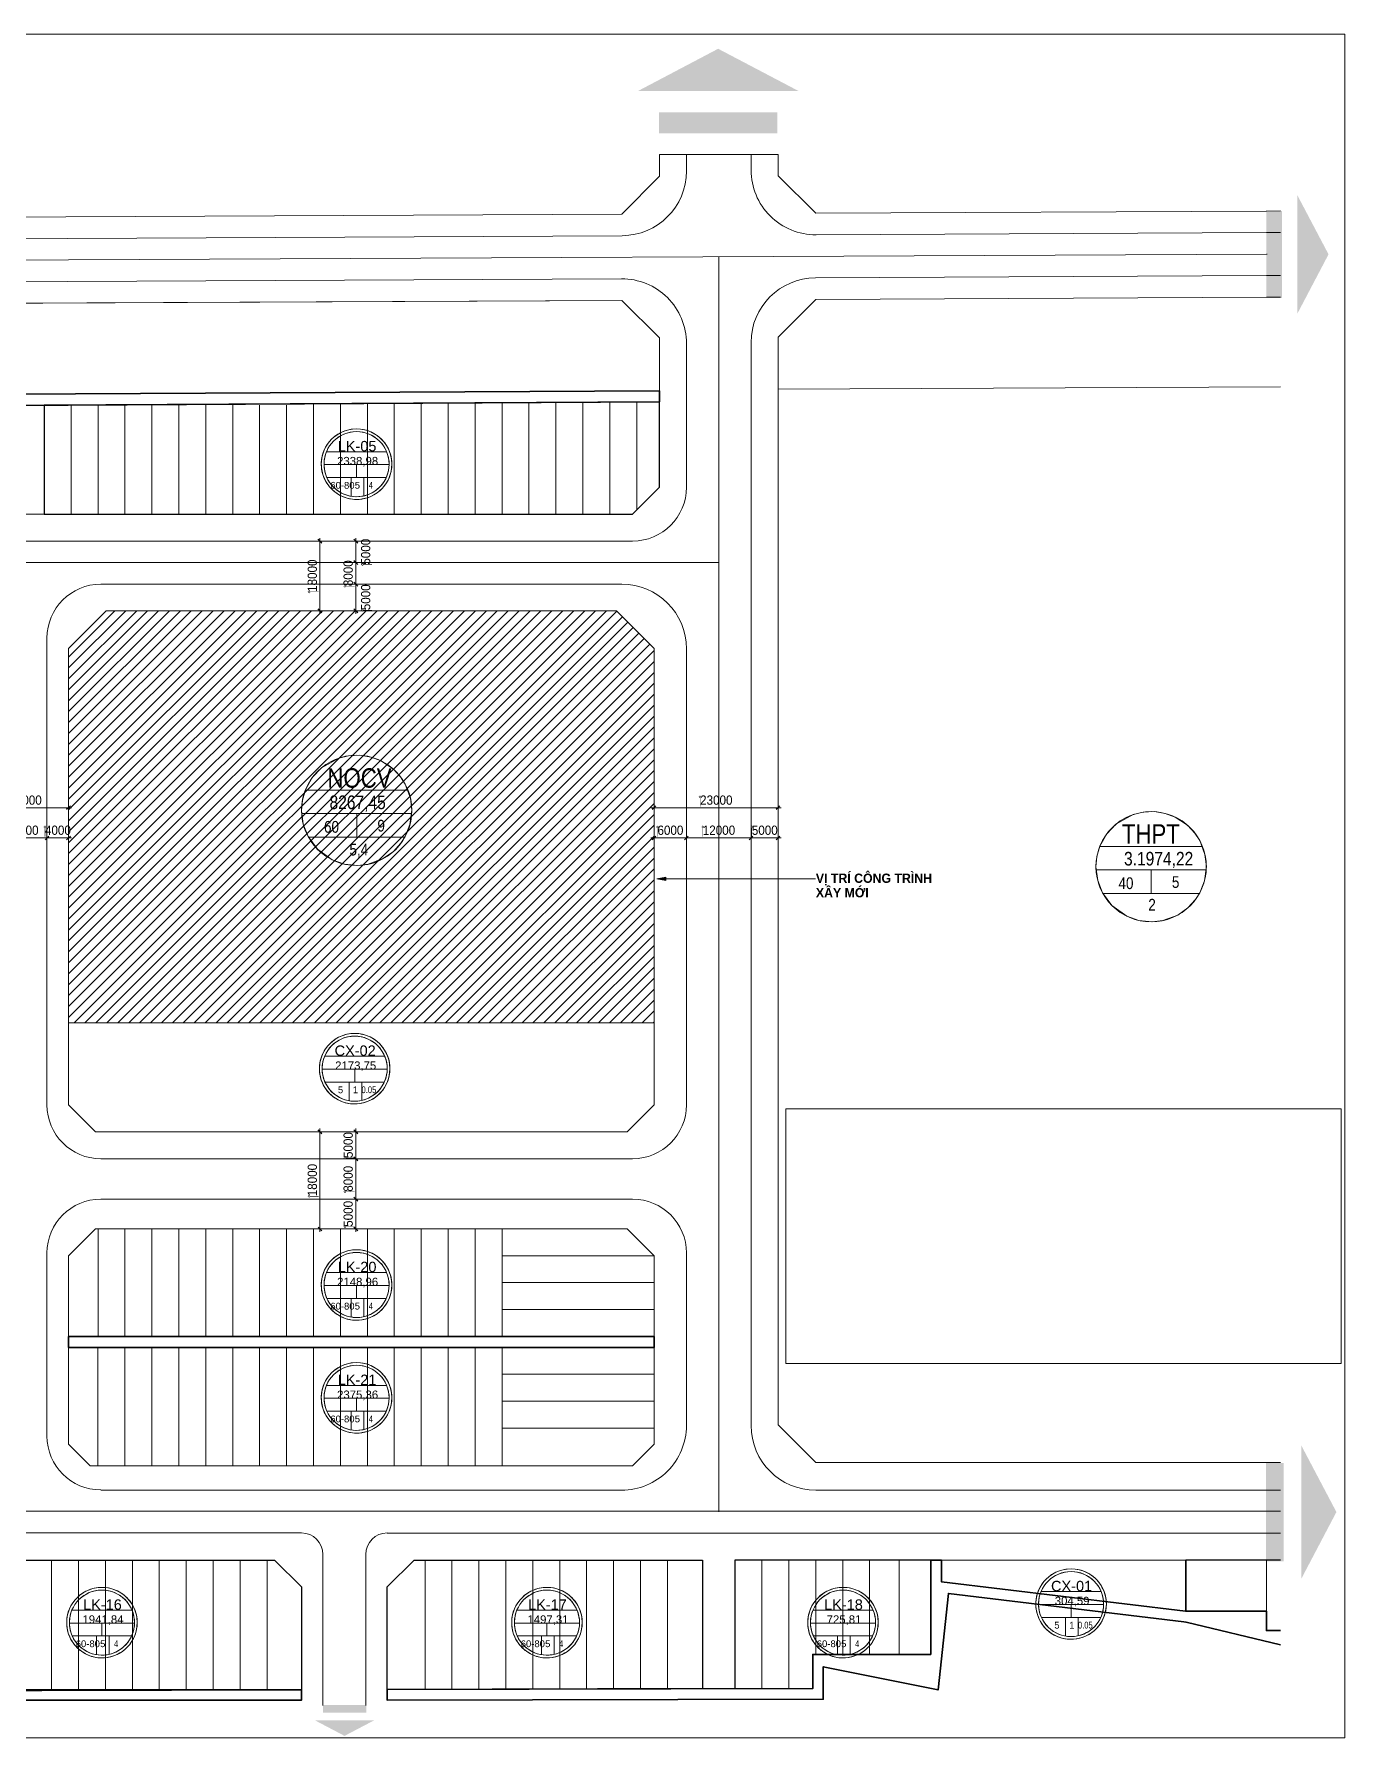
# Model space of a CAD drawing. Header units: millimetres. Extents: x 399718 to 787218, y 1067653 to 1371004.
# Drawn here: x 553932 to 787218, y 1067653 to 1371004 of the extents above; entities that cross this region are included whole.
import ezdxf

# ---------------------------------------------------------------- set-up
doc = ezdxf.new("R2010")
doc.units = ezdxf.units.MM
doc.linetypes.add('Dash', pattern=[6.35, 3.175, -3.175])
for name, color, linetype, lineweight in [('0-1', 7, 'Continuous', 9), ('1 qh hach', 7, 'Continuous', 9), ('1 qh Text', 7, 'Continuous', 9), ('1_vongtron', 7, 'Continuous', 9), ('A-ANNO-DIMS', 211, 'Continuous', 9), ('A-ANNO-DIMS-550', 211, 'Continuous', 9), ('A-DETL-GENF-1', 1, 'Continuous', 9), ('A-DETL-THIN', 151, 'Continuous', 9), ('G-ANNO-REFR', 1, 'Dash', 9), ('G-ANNO-TEXT-1', 7, 'Continuous', 9), ('Ha tang_A-1', 10, 'Continuous', 35), ('Hbaixe', 7, 'Continuous', 9), ('HcxanhDVO__', 7, 'Continuous', 9), ('Hdolienke__-1', 250, 'Continuous', 25), ('Htruongmamnon__', 7, 'Continuous', 9), ('NCV_TKCS_MB QUY HOACH_251209a_dwg-1', 7, 'Continuous', 9), ('p - net long duong', 7, 'Continuous', 9), ('P - VTCT', 7, 'Continuous', 9), ('p-net le duong', 7, 'Continuous', 9), ('TEXT', 7, 'Continuous', 9)]:
    doc.layers.add(name, color=color, linetype=linetype, lineweight=lineweight)
doc.styles.add('Arial_1', font='arial_0.ttf', dxfattribs={"height": 1847.956793})
doc.styles.add('Arial_2', font='arial_0.ttf', dxfattribs={"height": 1446.65112})
doc.styles.add('Arial_3', font='arial_0.ttf', dxfattribs={"height": 1205.5426})
doc.styles.add('Arial_4', font='arial_0.ttf', dxfattribs={"width": 0.8, "height": 1205.5426})
doc.styles.add('Arial_5', font='arial_0.ttf', dxfattribs={"width": 0.9, "height": 1650})
doc.styles.add('Arial_B', font='arialbd_0.ttf', dxfattribs={"width": 0.95, "height": 1650})
doc.styles.add('VNI-Helve-Condense', font='VHELVCN.TTF', dxfattribs={"height": 2417.826304})
doc.styles.add('VNI-Helve-Condense_1', font='VHELVCN.TTF', dxfattribs={"height": 2086.338044})
doc.styles.add('VNI-Helve-Condense_2', font='VHELVCN.TTF', dxfattribs={"height": 3454.037577})
doc.dimstyles.new('1_Dim_chi_tiet_khu_đất_2', dxfattribs={"dimscale": 304.8, "dimtxt": 1683.42801, "dimasz": 2.165354, "dimexe": 1.804462, "dimexo": 0.0625, "dimgap": 0.180446, "dimtad": 1, "dimdec": 0, "dimrnd": 5, "dimzin": 0, "dimdsep": 46, "dimtxsty": 'Arial_5', "dimblk1": 'OBLIQUE', "dimblk2": 'OBLIQUE', "dimsah": 1, "dimcen": 0.09, "dimdle": 1.804462, "dimazin": 0, "dimtfac": 1, "dimtdec": 4, "dimtix": 1, "dimtmove": 0, "dimatfit": 3, "dimfxl": 5.413386, "dimfxlon": 1, "dimtvp": 1, "dimtolj": 1, "dimtzin": 0, "dimarcsym": 2})
doc.dimstyles.new('1_Dim_chi_tiet_khu_đất_2_1', dxfattribs={"dimscale": 304.8, "dimtxt": 1683.42801, "dimasz": 2.165354, "dimexe": 1.804462, "dimexo": 0.0625, "dimgap": 0.180446, "dimtad": 1, "dimdec": 0, "dimrnd": 5, "dimzin": 0, "dimdsep": 46, "dimtxsty": 'Arial_5', "dimblk1": 'OBLIQUE', "dimblk2": 'OBLIQUE', "dimsah": 1, "dimcen": 0.09, "dimdle": 1.804462, "dimazin": 0, "dimtfac": 1, "dimtdec": 4, "dimtix": 1, "dimtmove": 2, "dimatfit": 3, "dimfxl": 5.413386, "dimfxlon": 1, "dimtvp": 1, "dimtolj": 1, "dimtzin": 0, "dimarcsym": 2})
picture_1 = doc.add_image_def('image1.pdf', size_in_pixel=(2095, 962))

# ---------------------------------------------------------------- blocks, each defined once
blk = doc.blocks.new('NCV_TKCS_MB QUY HOACH_251209a_dwg_mui ten-2645527-TỔNG THỂ_TOÀN DỰ ÁN')
at = {"layer": '1 qh Text'}
h = blk.add_hatch(color=256, dxfattribs=at)
h.paths.add_polyline_path([(665140, 1353320), (686228, 1353333), (686226, 1357099), (665138, 1357086)])
h.paths.add_polyline_path([(661370, 1360850), (689989, 1360867), (675675, 1368390)])
blk = doc.blocks.new('NCV_TKCS_MB QUY HOACH_251209a_dwg_VONG MG-2645528-TỔNG THỂ_TOÀN DỰ ÁN')
at = {"layer": '1_vongtron'}
for p, q in [((498621, 1296649), (509321, 1296649)), ((498182, 1294352), (509759, 1294352)), ((503971, 1292056), (503971, 1294352)), ((498688, 1292056), (509253, 1292056)), ((502985, 1292056), (502985, 1288723)), ((505254, 1292056), (505254, 1288782))]:
    blk.add_line(p, q, dxfattribs=at)
at = {"layer": '1_vongtron', "flags": 128}
blk.add_lwpolyline([(497969, 1292582), (498225, 1291895), (498389, 1291551), (498644, 1291104), (498889, 1290740), (499156, 1290398), (499481, 1290039), (499835, 1289704), (500110, 1289477), (500486, 1289206), (500960, 1288919), (501371, 1288714), (501828, 1288527), (502300, 1288376), (502859, 1288249), (503575, 1288163), (504289, 1288158), (504883, 1288217), (505687, 1288389), (506399, 1288639), (507039, 1288951), (507618, 1289318), (508058, 1289662), (508517, 1290098), (508846, 1290472), (509193, 1290942), (509486, 1291426), (509701, 1291860), (509915, 1292405), (510118, 1293146), (510251, 1294430), (510196, 1295256), (510100, 1295798), (509998, 1296194), (509855, 1296625), (509630, 1297152), (509473, 1297457), (509301, 1297750), (508974, 1298225), (508657, 1298610), (508370, 1298912), (508114, 1299149), (507619, 1299542), (507237, 1299794), (506525, 1300167), (505739, 1300456), (505145, 1300599), (504686, 1300669), (503971, 1300710), (503016, 1300637), (502327, 1300491), (501576, 1300235), (501116, 1300024), (500502, 1299666), (499933, 1299240), (499530, 1298871), (499177, 1298488), (498787, 1297975), (498562, 1297621), (498289, 1297105), (498042, 1296501), (497863, 1295892), (497788, 1295533), (497709, 1294913), (497691, 1294430), (497727, 1293754)], close=True, dxfattribs=at)
at = {"layer": '1_vongtron'}
blk.add_circle((503971, 1294430), 5792, dxfattribs=at)
for radius, start, end in [(6280, 135, 31.91739), (5792, 135, 31.91739), (6280, 31.91739, 135), (5792, 31.91739, 135)]:
    blk.add_arc((503971, 1294430), radius, start, end, dxfattribs=at)
blk = doc.blocks.new('NCV_TKCS_MB QUY HOACH_251209a_dwg_mui ten-2645530-TỔNG THỂ_TOÀN DỰ ÁN')
at = {"layer": '1 qh Text'}
h = blk.add_hatch(color=256, dxfattribs=at)
h.paths.add_polyline_path([(609181, 1068013), (614421, 1070767), (603944, 1070773)])
h.paths.add_polyline_path([(613044, 1072146), (613044, 1073525), (605324, 1073529), (605324, 1072151)])
blk = doc.blocks.new('NCV_TKCS_MB QUY HOACH_251209a_dwg-1594891-TỔNG THỂ_TOÀN DỰ ÁN')
at = {"layer": '0-1'}
for p, q in [((413708, 1330093), (773237, 1331827)), ((773237, 1331827), (773382, 1331828)), ((675785, 1331357), (675785, 1107921)), ((773242, 1324157), (775779, 1324169)), ((411158, 1276901), (675785, 1276901)), ((413745, 1108001), (773191, 1108001)), ((773191, 1108001), (775779, 1108001))]:
    blk.add_line(p, q, dxfattribs=at)
at = {"layer": '0-1', "flags": 128}
for points in [[(411158, 1306048), (665238, 1307466), (665238, 1316920), (658527, 1323599), (413703, 1322421)], [(775779, 1308200), (686332, 1307764), (686332, 1317026), (693043, 1323770), (773242, 1324157)]]:
    blk.add_lwpolyline(points, dxfattribs=at)
for points in [[(611882, 1242603), (609909, 1242513), (608159, 1242089), (605060, 1240347), (603448, 1238642), (602218, 1236435), (601685, 1234590), (601520, 1232785), (601835, 1230328), (602702, 1228126), (604361, 1225889), (606994, 1223991), (609175, 1223219), (611525, 1222979), (613393, 1223194), (616083, 1224198), (617881, 1225472), (619215, 1226930), (619991, 1228149), (620827, 1230258), (621161, 1232811), (620912, 1234995), (619978, 1237469), (619134, 1238773), (617828, 1240170), (615606, 1241643), (613857, 1242290)], [(753277, 1232569), (751304, 1232479), (749554, 1232055), (746455, 1230314), (744843, 1228608), (743613, 1226401), (743080, 1224557), (742915, 1222751), (743230, 1220295), (744097, 1218093), (745756, 1215855), (748389, 1213958), (750570, 1213185), (752920, 1212945), (754788, 1213161), (757478, 1214165), (759276, 1215439), (760610, 1216897), (761386, 1218116), (762221, 1220224), (762556, 1222777), (762307, 1224961), (761373, 1227435), (760528, 1228739), (759223, 1230136), (757001, 1231610), (755252, 1232256)]]:
    blk.add_lwpolyline(points, close=True, dxfattribs=at)
at = {"layer": '1 qh hach'}
blk.add_line((686333, 1307759), (775779, 1308197), dxfattribs=at)
at = {"layer": '1 qh hach', "flags": 128}
blk.add_lwpolyline([(775779, 1116676), (693058, 1116676), (686346, 1123387)], dxfattribs=at)
at = {"layer": 'Ha tang_A-1', "flags": 128}
for points in [[(411158, 1306169), (665238, 1307466), (665238, 1305548), (423058, 1304193)], [(775779, 1086775), (773258, 1086775), (773258, 1090222), (758877, 1090222), (715415, 1095461), (715415, 1099288), (713497, 1099288), (713497, 1082533), (692519, 1082533), (692519, 1076428), (616791, 1076253), (616791, 1074363), (694386, 1074528), (694386, 1080330), (714815, 1076194), (716654, 1093380), (758537, 1088334), (758957, 1088233), (775779, 1084200)]]:
    blk.add_lwpolyline(points, dxfattribs=at)
for points in [[(560060, 1139110), (664279, 1139110), (664279, 1137192), (560060, 1137192)], [(532103, 1076053), (601497, 1076235), (601497, 1074347), (532103, 1074347)]]:
    blk.add_lwpolyline(points, close=True, dxfattribs=at)
at = {"layer": 'Hbaixe'}
blk.add_line((773242, 1324157), (775779, 1324169), dxfattribs=at)
at = {"layer": 'Hbaixe', "flags": 128}
blk.add_lwpolyline([(787218, 1067653), (399718, 1067653), (399718, 1371004), (787218, 1371004)], close=True, dxfattribs=at)
blk.add_lwpolyline([(775779, 1308199), (686332, 1307759), (686332, 1317026), (693043, 1323770), (773242, 1324157)], dxfattribs=at)
at = {"layer": 'HcxanhDVO__', "flags": 128}
blk.add_lwpolyline([(758878, 1099282), (715415, 1099282), (715415, 1095461), (758877, 1090224), (758877, 1099282)], dxfattribs=at)
at = {"layer": 'Hdolienke__-1'}
blk.add_line((775779, 1099280), (773196, 1099280), dxfattribs=at)
at = {"layer": 'Hdolienke__-1', "flags": 128}
for points in [[(665238, 1305548), (555718, 1304909), (555718, 1285530), (660444, 1285530), (665238, 1290324)], [(596695, 1099328), (601497, 1094531), (601545, 1076235), (532103, 1076235), (532103, 1094537), (536905, 1099328)], [(621573, 1099301), (672910, 1099301), (672910, 1076439), (616791, 1076253), (616791, 1094527)], [(713497, 1099288), (678663, 1099288), (678663, 1076429), (692519, 1076429), (692519, 1082533), (713497, 1082533)]]:
    blk.add_lwpolyline(points, close=True, dxfattribs=at)
blk.add_lwpolyline([(773196, 1099280), (758878, 1099280), (758878, 1090224), (773259, 1090224), (773259, 1086775), (775779, 1086775)], dxfattribs=at)
at = {"layer": 'Htruongmamnon__', "flags": 128}
blk.add_lwpolyline([(775779, 1116676), (693058, 1116676), (686346, 1123387), (686346, 1307759), (775779, 1308197), (686333, 1307759), (686333, 1123387), (693058, 1116676)], close=True, dxfattribs=at)
at = {"layer": 'p - net long duong'}
for p, q in [((658582, 1335110), (413710, 1333928)), ((693099, 1335276), (773235, 1335663)), ((773235, 1335663), (775779, 1335675)), ((658471, 1327434), (413705, 1326257)), ((773240, 1327992), (692988, 1327605)), ((775779, 1328004), (773240, 1327992)), ((670032, 1290324), (670032, 1315929)), ((681538, 1316100), (681538, 1123259)), ((555718, 1304909), (555718, 1285530)), ((560512, 1304909), (560512, 1285530)), ((565306, 1304909), (565306, 1285530)), ((570100, 1304909), (570100, 1285530)), ((574894, 1304909), (574894, 1285530)), ((579688, 1304909), (579688, 1285530)), ((584482, 1304909), (584482, 1285530)), ((589276, 1304909), (589276, 1285530)), ((594070, 1304909), (594070, 1285530)), ((598864, 1304909), (598864, 1285530)), ((603658, 1305189), (603658, 1285530)), ((608452, 1305217), (608452, 1285530)), ((613246, 1305245), (613246, 1285530)), ((618040, 1305273), (618040, 1285530)), ((622834, 1305311), (622834, 1285530)), ((627628, 1305329), (627628, 1285530)), ((632422, 1305357), (632422, 1285530)), ((637216, 1305391), (637216, 1285530)), ((642010, 1305413), (642010, 1285530)), ((646804, 1305441), (646804, 1285530)), ((651598, 1305469), (651598, 1285530)), ((656392, 1305497), (656392, 1285530)), ((661186, 1305525), (661186, 1286272)), ((411158, 1280736), (660444, 1280736)), ((565813, 1273066), (658527, 1273066)), ((556225, 1180355), (556225, 1263478)), ((670032, 1261560), (670032, 1180355)), ((560059, 1197193), (560059, 1194962)), ((664271, 1194968), (664271, 1197193)), ((660444, 1170767), (565813, 1170767)), ((565813, 1163578), (660444, 1163578)), ((565306, 1158268), (565306, 1139092)), ((570100, 1158266), (570100, 1139090)), ((574894, 1158268), (574894, 1139092)), ((579688, 1158270), (579688, 1139094)), ((584482, 1158272), (584482, 1139096)), ((589276, 1158274), (589276, 1139098)), ((594070, 1158276), (594070, 1139100)), ((598864, 1158278), (598864, 1139102)), ((603658, 1158280), (603658, 1139104)), ((608452, 1158282), (608452, 1139106)), ((613246, 1158284), (613246, 1139108)), ((618040, 1158286), (618040, 1139110)), ((622834, 1158288), (622834, 1139112)), ((627628, 1158290), (627628, 1139114)), ((632422, 1158292), (632422, 1139116)), ((637216, 1158294), (637216, 1139118)), ((556225, 1121395), (556225, 1153990)), ((664275, 1153512), (637218, 1153512)), ((670032, 1153990), (670032, 1123273)), ((664277, 1148718), (637220, 1148718)), ((664279, 1143924), (637222, 1143924)), ((565305, 1116066), (565305, 1137254)), ((570099, 1116064), (570099, 1137252)), ((574893, 1116066), (574893, 1137250)), ((579687, 1116068), (579687, 1137248)), ((584481, 1116070), (584481, 1137246)), ((589275, 1116072), (589275, 1137244)), ((594069, 1116074), (594069, 1137242)), ((598863, 1116076), (598863, 1137240)), ((603657, 1116078), (603657, 1137238)), ((608451, 1116080), (608451, 1137236)), ((613245, 1116082), (613245, 1137234)), ((618039, 1116084), (618039, 1137232)), ((622833, 1116086), (622833, 1137230)), ((627627, 1116088), (627627, 1137228)), ((632421, 1116090), (632421, 1137226)), ((637215, 1116092), (637215, 1137224)), ((664279, 1132418), (637222, 1132418)), ((664277, 1127624), (637220, 1127624)), ((664275, 1122830), (637218, 1122830)), ((658522, 1111768), (565809, 1111768)), ((693043, 1111753), (773189, 1111753)), ((773189, 1111753), (775779, 1111753)), ((532103, 1104153), (601497, 1104153)), ((775779, 1104111), (773193, 1104111)), ((557037, 1099326), (557037, 1076235)), ((561831, 1099326), (561831, 1076235)), ((566625, 1099326), (566625, 1076235)), ((571419, 1099326), (571419, 1076235)), ((576213, 1099326), (576213, 1076235)), ((581007, 1099326), (581007, 1076235)), ((585801, 1099326), (585801, 1076235)), ((590595, 1099326), (590595, 1076235)), ((595389, 1099326), (595389, 1076235)), ((605332, 1100317), (605332, 1073529)), ((612956, 1100317), (612956, 1073525)), ((623503, 1099301), (623503, 1076253)), ((628297, 1099301), (628297, 1076253)), ((633091, 1099301), (633091, 1076253)), ((637885, 1099301), (637885, 1076253)), ((642679, 1099301), (642679, 1076253)), ((647473, 1099301), (647473, 1076253)), ((652267, 1099301), (652267, 1076253)), ((657061, 1099301), (657061, 1076253)), ((661855, 1099301), (661855, 1076253)), ((666649, 1099301), (666649, 1076253)), ((683457, 1099247), (683457, 1076428)), ((688251, 1099247), (688251, 1076428)), ((693045, 1099247), (693045, 1082533)), ((697838, 1099247), (697838, 1082533)), ((702632, 1099247), (702632, 1082533)), ((707906, 1099247), (707906, 1082533)), ((605332, 1073528), (605332, 1073455)), ((612956, 1073525), (612956, 1073455))]:
    blk.add_line(p, q, dxfattribs=at)
at = {"layer": 'p - net long duong', "flags": 128}
for points in [[(670032, 1346615), (670032, 1349569), (681538, 1349569), (681538, 1346781)], [(560059, 1194962), (560059, 1180384), (564844, 1175588), (659475, 1175588), (664271, 1180340), (664271, 1194962)], [(773193, 1104111), (675785, 1104111), (616791, 1104111)]]:
    blk.add_lwpolyline(points, dxfattribs=at)
blk.add_lwpolyline([(664278, 1194962), (664278, 1261627), (657567, 1268339), (566771, 1268339), (560059, 1261627), (560059, 1194962)], close=True, dxfattribs=at)
at = {"layer": 'p - net long duong'}
for centre, radius, start, end in [((658527, 1346615), 11506, 270.27635, 360), ((693043, 1346781), 11506, 180, 270.27635), ((658527, 1315929), 11506, 0, 90.27635), ((693043, 1316100), 11506, 90.27635, 180), ((660444, 1290324), 9588, 270, 0), ((565813, 1263478), 9588, 90, 180), ((658527, 1261560), 11506, 0, 90), ((565813, 1180355), 9588, 180, 270), ((660444, 1180355), 9588, 270, 0), ((565813, 1153990), 9588, 90, 180), ((660444, 1153990), 9588, 0, 90), ((658527, 1123273), 11506, 269.97589, 0), ((693043, 1123259), 11506, 180, 270), ((565813, 1121395), 9588, 180, 269.97589), ((601497, 1100317), 3835, 0, 90), ((616791, 1100317), 3835, 90, 180)]:
    blk.add_arc(centre, radius, start, end, dxfattribs=at)
at = {"layer": 'P - VTCT'}
for p, q in [((602204, 1236398), (620467, 1236398)), ((601521, 1232220), (621161, 1232220)), ((611347, 1228056), (611347, 1232233)), ((602747, 1228045), (619946, 1228045)), ((743599, 1226365), (761862, 1226365)), ((742916, 1222187), (762556, 1222187)), ((752741, 1218022), (752741, 1222200)), ((744142, 1218011), (761341, 1218011))]:
    blk.add_line(p, q, dxfattribs=at)
for centre in [(611340, 1232798), (752735, 1222764)]:
    blk.add_circle(centre, 9820, dxfattribs=at)
at = {"layer": 'p-net le duong'}
for p, q in [((773238, 1339498), (775779, 1339510)), ((773242, 1324157), (775779, 1324169)), ((411158, 1306169), (665238, 1307466)), ((506178, 1304658), (582882, 1305087)), ((587676, 1305114), (665249, 1305548)), ((560060, 1139110), (664279, 1139110)), ((560060, 1137192), (664279, 1137192)), ((758877, 1090224), (758877, 1099282)), ((773258, 1099102), (773258, 1099280)), ((773258, 1086775), (773258, 1099102)), ((532103, 1076053), (601497, 1076235)), ((616791, 1076253), (690147, 1076436))]:
    blk.add_line(p, q, dxfattribs=at)
at = {"layer": 'p-net le duong', "flags": 128}
for points in [[(411158, 1337751), (658527, 1338945), (665238, 1345688), (665238, 1349569), (686332, 1349569), (686332, 1345790), (693043, 1339111), (773233, 1339498)], [(423058, 1285530), (660444, 1285530), (665238, 1290324), (665238, 1316920), (658527, 1323599), (413703, 1322527)], [(775779, 1116677), (693057, 1116677), (686345, 1123389), (686345, 1307761), (686345, 1317026), (693043, 1323770), (773242, 1324157)], [(773242, 1324157), (693043, 1323770), (773242, 1324157)], [(773242, 1324157), (693043, 1323770), (773242, 1324157)], [(773242, 1324157), (775779, 1324169), (773242, 1324157)], [(773242, 1324157), (775779, 1324169), (773242, 1324157)], [(686332, 1307761), (775779, 1308198), (686332, 1307764)]]:
    blk.add_lwpolyline(points, dxfattribs=at)
blk.add_lwpolyline([(664279, 1119934), (664279, 1153492), (659485, 1158286), (564854, 1158286), (560060, 1153492), (560060, 1119934), (563896, 1116099), (660444, 1116099)], close=True, dxfattribs=at)
for name, p in [('NCV_TKCS_MB QUY HOACH_251209a_dwg_mui ten-2645527-TỔNG THỂ_TOÀN DỰ ÁN', (0, 0)), ('NCV_TKCS_MB QUY HOACH_251209a_dwg_VONG MG-2645528-TỔNG THỂ_TOÀN DỰ ÁN', (107355, 0)), ('NCV_TKCS_MB QUY HOACH_251209a_dwg_VONG MG-2645528-TỔNG THỂ_TOÀN DỰ ÁN', (107014, -107627)), ('NCV_TKCS_MB QUY HOACH_251209a_dwg_VONG MG-2645528-TỔNG THỂ_TOÀN DỰ ÁN', (107355, -146140)), ('NCV_TKCS_MB QUY HOACH_251209a_dwg_VONG MG-2645528-TỔNG THỂ_TOÀN DỰ ÁN', (107355, -166226)), ('NCV_TKCS_MB QUY HOACH_251209a_dwg_VONG MG-2645528-TỔNG THỂ_TOÀN DỰ ÁN', (234514, -202944)), ('NCV_TKCS_MB QUY HOACH_251209a_dwg_VONG MG-2645528-TỔNG THỂ_TOÀN DỰ ÁN', (62039, -206249)), ('NCV_TKCS_MB QUY HOACH_251209a_dwg_VONG MG-2645528-TỔNG THỂ_TOÀN DỰ ÁN', (141236, -206249)), ('NCV_TKCS_MB QUY HOACH_251209a_dwg_VONG MG-2645528-TỔNG THỂ_TOÀN DỰ ÁN', (193921, -206249)), ('NCV_TKCS_MB QUY HOACH_251209a_dwg_mui ten-2645530-TỔNG THỂ_TOÀN DỰ ÁN', (0, 0))]:
    blk.add_blockref(name, p)
at = {"rotation": 270}
for p, xscale, yscale, zscale in [((-221098, 1828229), 0.7347341992996161, 0.7347341992996161, 0.7347341992996161), ((-351234, 1669262), 0.8308598334559685, 0.8308598334559685, 0.8308598334559685)]:
    blk.add_blockref('NCV_TKCS_MB QUY HOACH_251209a_dwg_mui ten-2645527-TỔNG THỂ_TOÀN DỰ ÁN', p, dxfattribs=dict(at, xscale=xscale, yscale=yscale, zscale=zscale))
at = {"layer": '1_vongtron', "attachment_point": 2, "line_spacing_factor": 0.941778}
for s, insert, char_height, width, style in [('LK-05', (611416, 1298566), 1848, 6816.66, 'Arial_1'), ('2338,98', (611511, 1295723), 1446.7, 7077.52, 'Arial_2'), ('60-80', (608812, 1291269), 1205.5, 4169.02, 'Arial_3'), ('5', (611468, 1291271), 1206, 907.37, 'Arial_3'), ('4', (613862, 1291279), 1206, 723.45, 'Arial_4'), ('CX-02', (611075, 1190939), 1848, 7301.18, 'Arial_1'), ('2173,75', (611169, 1188096), 1446.7, 7077.52, 'Arial_2'), ('5', (608470, 1183642), 1206, 907.37, 'Arial_3'), ('1', (611127, 1183644), 1206, 907.37, 'Arial_3'), ('0.05', (613520, 1183652), 1205.5, 2525.93, 'Arial_4'), ('LK-20', (611416, 1152426), 1848, 6816.66, 'Arial_1'), ('2148,96', (611511, 1149583), 1446.7, 7077.52, 'Arial_2'), ('60-80', (608812, 1145129), 1205.5, 4169.02, 'Arial_3'), ('5', (611468, 1145131), 1206, 907.37, 'Arial_3'), ('4', (613862, 1145138), 1206, 723.45, 'Arial_4'), ('LK-21', (611416, 1132340), 1848, 6816.66, 'Arial_1'), ('2375,36', (611511, 1129497), 1446.7, 7077.52, 'Arial_2'), ('60-80', (608812, 1125043), 1205.5, 4169.02, 'Arial_3'), ('5', (611468, 1125045), 1206, 907.37, 'Arial_3'), ('4', (613862, 1125052), 1206, 723.45, 'Arial_4'), ('CX-01', (738575, 1095623), 1848, 7301.18, 'Arial_1'), ('LK-16', (566100, 1092317), 1848, 6816.66, 'Arial_1'), ('LK-17', (645296, 1092317), 1848, 6816.66, 'Arial_1'), ('LK-18', (697982, 1092317), 1848, 6816.66, 'Arial_1'), ('304,59', (738669, 1092780), 1446.7, 5988.67, 'Arial_2'), ('1941,84', (566195, 1089474), 1446.7, 7077.52, 'Arial_2'), ('1497,31', (645391, 1089474), 1446.7, 7077.52, 'Arial_2'), ('725,81', (698077, 1089474), 1446.7, 5988.67, 'Arial_2'), ('5', (735970, 1088325), 1206, 907.37, 'Arial_3'), ('1', (738627, 1088328), 1206, 907.37, 'Arial_3'), ('0.05', (741021, 1088335), 1205.5, 2525.93, 'Arial_4'), ('60-80', (563496, 1085020), 1205.5, 4169.02, 'Arial_3'), ('5', (566152, 1085022), 1206, 907.37, 'Arial_3'), ('4', (568546, 1085030), 1206, 723.45, 'Arial_4'), ('60-80', (642692, 1085020), 1205.5, 4169.02, 'Arial_3'), ('5', (645348, 1085022), 1206, 907.37, 'Arial_3'), ('4', (647742, 1085030), 1206, 723.45, 'Arial_4'), ('60-80', (695378, 1085020), 1205.5, 4169.02, 'Arial_3'), ('5', (698034, 1085022), 1206, 907.37, 'Arial_3'), ('4', (700428, 1085030), 1206, 723.45, 'Arial_4')]:
    blk.add_mtext(s, dxfattribs=dict(at, insert=insert, char_height=char_height, width=width, style=style))
at = {"layer": 'TEXT', "attachment_point": 1, "line_spacing_factor": 1.081022}
for s, insert, char_height, width, style in [('NOCV', (606128, 1240290), 3454, 12777.37, 'VNI-Helve-Condense_2'), ('8267,45', (606510, 1235436), 2417.8, 12825.02, 'VNI-Helve-Condense'), ('60', (605530, 1230904), 2086.3, 3401.11, 'VNI-Helve-Condense_1'), ('9', (615035, 1231110), 2086, 1700.55, 'VNI-Helve-Condense_1'), ('THPT', (747522, 1230330), 3454, 12214.3, 'VNI-Helve-Condense_2'), ('5,4', (610060, 1226853), 2086.3, 4264.47, 'VNI-Helve-Condense_1'), ('3.1974,22', (747905, 1225402), 2417.8, 15796.3, 'VNI-Helve-Condense'), ('40', (746925, 1220870), 2086.3, 3401.11, 'VNI-Helve-Condense_1'), ('5', (756430, 1221077), 2086, 1700.55, 'VNI-Helve-Condense_1'), ('2', (752231, 1217031), 2086, 1700.55, 'VNI-Helve-Condense_1')]:
    blk.add_mtext(s, dxfattribs=dict(at, insert=insert, char_height=char_height, width=width, style=style))
blk = doc.blocks.new('DIMBLOCK1-TỔNG THỂ_TOÀN DỰ ÁN')
at = {"layer": 'A-ANNO-DIMS-550'}
for p, q in [((612845, 1175588), (610645, 1175588)), ((611195, 1176138), (611195, 1170767)), ((611195, 1175588), (612845, 1175588)), ((612845, 1170767), (610645, 1170767)), ((611195, 1170767), (612845, 1170767))]:
    blk.add_line(p, q, dxfattribs=at)
at = {"layer": 'A-ANNO-DIMS-550', "lineweight": 25}
for p, q in [((611195, 1175588), (610865, 1175918)), ((611195, 1175588), (611525, 1175258)), ((611195, 1170767), (610865, 1171097)), ((611195, 1170767), (611525, 1170437))]:
    blk.add_line(p, q, dxfattribs=at)
at = {"layer": 'A-ANNO-DIMS-550', "color": 0, "insert": (608998, 1170898), "char_height": 1650, "width": 5469.85, "attachment_point": 1, "rotation": 90, "line_spacing_factor": 0.941778, "style": 'Arial_5'}
blk.add_mtext('\u206e5000', dxfattribs=at)
blk = doc.blocks.new('_Oblique')
at = {"color": 0, "linetype": 'ByBlock', "lineweight": -2}
blk.add_line((-0.5, -0.5), (0.5, 0.5), dxfattribs=at)
blk = doc.blocks.new('DIMBLOCK2-TỔNG THỂ_TOÀN DỰ ÁN')
at = {"layer": 'A-ANNO-DIMS-550', "lineweight": 25}
for p, q in [((611195, 1170767), (610865, 1171097)), ((611195, 1170767), (611525, 1170437)), ((611195, 1163578), (610865, 1163908)), ((611195, 1163578), (611525, 1163248))]:
    blk.add_line(p, q, dxfattribs=at)
at = {"layer": 'A-ANNO-DIMS-550'}
for p, q in [((612845, 1170767), (610645, 1170767)), ((611195, 1170767), (611195, 1163578)), ((611195, 1170767), (612845, 1170767)), ((612845, 1163578), (610645, 1163578)), ((611195, 1163578), (612845, 1163578))]:
    blk.add_line(p, q, dxfattribs=at)
at = {"layer": 'A-ANNO-DIMS-550', "color": 0, "insert": (608998, 1164894), "char_height": 1650, "width": 5469.85, "attachment_point": 1, "rotation": 90, "line_spacing_factor": 0.941778, "style": 'Arial_5'}
blk.add_mtext('\u206e8000', dxfattribs=at)
blk = doc.blocks.new('DIMBLOCK3-TỔNG THỂ_TOÀN DỰ ÁN')
at = {"layer": 'A-ANNO-DIMS-550'}
for p, q in [((612845, 1163578), (610645, 1163578)), ((611195, 1163578), (611195, 1157736)), ((611195, 1163578), (612845, 1163578)), ((612845, 1158286), (610645, 1158286)), ((611195, 1158286), (612845, 1158286))]:
    blk.add_line(p, q, dxfattribs=at)
at = {"layer": 'A-ANNO-DIMS-550', "lineweight": 25}
for p, q in [((611195, 1163578), (610865, 1163908)), ((611195, 1163578), (611525, 1163248)), ((611195, 1158286), (610865, 1158616)), ((611195, 1158286), (611525, 1157956))]:
    blk.add_line(p, q, dxfattribs=at)
at = {"layer": 'A-ANNO-DIMS-550', "color": 0, "insert": (608998, 1158653), "char_height": 1650, "width": 5469.85, "attachment_point": 1, "rotation": 90, "line_spacing_factor": 0.941778, "style": 'Arial_5'}
blk.add_mtext('\u206e5000', dxfattribs=at)
blk = doc.blocks.new('DIMBLOCK4-TỔNG THỂ_TOÀN DỰ ÁN')
at = {"layer": 'A-ANNO-DIMS-550'}
for p, q in [((606463, 1175588), (604263, 1175588)), ((604813, 1176138), (604813, 1157736)), ((604813, 1175588), (606463, 1175588)), ((606463, 1158286), (604263, 1158286)), ((604813, 1158286), (606463, 1158286))]:
    blk.add_line(p, q, dxfattribs=at)
at = {"layer": 'A-ANNO-DIMS-550', "lineweight": 25}
for p, q in [((604813, 1175588), (604483, 1175918)), ((604813, 1175588), (605143, 1175258)), ((604813, 1158286), (604483, 1158616)), ((604813, 1158286), (605143, 1157956))]:
    blk.add_line(p, q, dxfattribs=at)
at = {"layer": 'A-ANNO-DIMS-550', "color": 0, "insert": (602616, 1164088), "char_height": 1650, "width": 6837.31, "attachment_point": 1, "rotation": 90, "line_spacing_factor": 0.941778, "style": 'Arial_5'}
blk.add_mtext('\u206e18000', dxfattribs=at)
blk = doc.blocks.new('DIMBLOCK5-TỔNG THỂ_TOÀN DỰ ÁN')
at = {"layer": 'A-ANNO-DIMS-550'}
for p, q in [((544692, 1234900), (544692, 1232700)), ((544692, 1233250), (544692, 1234900)), ((544142, 1233250), (560609, 1233250)), ((560059, 1231600), (560059, 1233800)), ((560059, 1233250), (560059, 1231600))]:
    blk.add_line(p, q, dxfattribs=at)
at = {"layer": 'A-ANNO-DIMS-550', "lineweight": 25}
for p, q in [((544692, 1233250), (544362, 1232920)), ((544692, 1233250), (545022, 1233580)), ((560059, 1233250), (559729, 1232920)), ((560059, 1233250), (560389, 1233580))]:
    blk.add_line(p, q, dxfattribs=at)
at = {"layer": 'A-ANNO-DIMS-550', "color": 0, "insert": (549527, 1235447), "char_height": 1650, "width": 6837.31, "attachment_point": 1, "line_spacing_factor": 0.941778, "style": 'Arial_5'}
blk.add_mtext('\u206e16000', dxfattribs=at)
blk = doc.blocks.new('DIMBLOCK7-TỔNG THỂ_TOÀN DỰ ÁN')
at = {"layer": 'A-ANNO-DIMS-550'}
for p, q in [((548555, 1229539), (548555, 1227339)), ((548555, 1227889), (548555, 1229539)), ((556225, 1229539), (556225, 1227339)), ((556225, 1227889), (556225, 1229539)), ((548555, 1227889), (556225, 1227889))]:
    blk.add_line(p, q, dxfattribs=at)
at = {"layer": 'A-ANNO-DIMS-550', "lineweight": 25}
for p, q in [((548555, 1227889), (548225, 1227559)), ((548555, 1227889), (548885, 1228219)), ((556225, 1227889), (555895, 1227559)), ((556225, 1227889), (556555, 1228219))]:
    blk.add_line(p, q, dxfattribs=at)
at = {"layer": 'A-ANNO-DIMS-550', "color": 0, "insert": (550111, 1230086), "char_height": 1650, "width": 5469.85, "attachment_point": 1, "line_spacing_factor": 0.941778, "style": 'Arial_5'}
blk.add_mtext('\u206e8000', dxfattribs=at)
blk = doc.blocks.new('DIMBLOCK8-TỔNG THỂ_TOÀN DỰ ÁN')
at = {"layer": 'A-ANNO-DIMS-550'}
for p, q in [((556225, 1229539), (556225, 1227339)), ((556225, 1227889), (556225, 1229539)), ((556225, 1227889), (560609, 1227889)), ((560059, 1226239), (560059, 1228439)), ((560059, 1227889), (560059, 1226239))]:
    blk.add_line(p, q, dxfattribs=at)
at = {"layer": 'A-ANNO-DIMS-550', "lineweight": 25}
for p, q in [((556225, 1227889), (555895, 1227559)), ((556225, 1227889), (556555, 1228219)), ((560059, 1227889), (559729, 1227559)), ((560059, 1227889), (560389, 1228219))]:
    blk.add_line(p, q, dxfattribs=at)
at = {"layer": 'A-ANNO-DIMS-550', "color": 0, "insert": (555863, 1230086), "char_height": 1650, "width": 5469.85, "attachment_point": 1, "line_spacing_factor": 0.941778, "style": 'Arial_5'}
blk.add_mtext('\u206e4000', dxfattribs=at)
blk = doc.blocks.new('DIMBLOCK9-TỔNG THỂ_TOÀN DỰ ÁN')
at = {"layer": 'A-ANNO-DIMS-550'}
for p, q in [((686346, 1234900), (686346, 1232700)), ((686346, 1233250), (686346, 1234900)), ((663721, 1233250), (686896, 1233250)), ((664271, 1231600), (664271, 1233800)), ((664271, 1233250), (664271, 1231600))]:
    blk.add_line(p, q, dxfattribs=at)
at = {"layer": 'A-ANNO-DIMS-550', "lineweight": 25}
for p, q in [((664271, 1233250), (663941, 1232920)), ((664271, 1233250), (664601, 1233580)), ((686346, 1233250), (686016, 1232920)), ((686346, 1233250), (686676, 1233580))]:
    blk.add_line(p, q, dxfattribs=at)
at = {"layer": 'A-ANNO-DIMS-550', "color": 0, "insert": (672460, 1235447), "char_height": 1650, "width": 6837.31, "attachment_point": 1, "line_spacing_factor": 0.941778, "style": 'Arial_5'}
blk.add_mtext('\u206e23000', dxfattribs=at)
blk = doc.blocks.new('DIMBLOCK10-TỔNG THỂ_TOÀN DỰ ÁN')
at = {"layer": 'A-ANNO-DIMS-550'}
for p, q in [((670032, 1229539), (670032, 1227339)), ((670032, 1227889), (670032, 1229539)), ((663721, 1227889), (670032, 1227889)), ((664271, 1226239), (664271, 1228439)), ((664271, 1227889), (664271, 1226239))]:
    blk.add_line(p, q, dxfattribs=at)
at = {"layer": 'A-ANNO-DIMS-550', "lineweight": 25}
for p, q in [((664271, 1227889), (663941, 1227559)), ((664271, 1227889), (664601, 1228219)), ((670032, 1227889), (669702, 1227559)), ((670032, 1227889), (670362, 1228219))]:
    blk.add_line(p, q, dxfattribs=at)
at = {"layer": 'A-ANNO-DIMS-550', "color": 0, "insert": (664873, 1230086), "char_height": 1650, "width": 5469.85, "attachment_point": 1, "line_spacing_factor": 0.941778, "style": 'Arial_5'}
blk.add_mtext('\u206e6000', dxfattribs=at)
blk = doc.blocks.new('DIMBLOCK11-TỔNG THỂ_TOÀN DỰ ÁN')
at = {"layer": 'A-ANNO-DIMS-550'}
for p, q in [((670032, 1229539), (670032, 1227339)), ((670032, 1227889), (670032, 1229539)), ((681538, 1229539), (681538, 1227339)), ((681538, 1227889), (681538, 1229539)), ((670032, 1227889), (681538, 1227889))]:
    blk.add_line(p, q, dxfattribs=at)
at = {"layer": 'A-ANNO-DIMS-550', "lineweight": 25}
for p, q in [((670032, 1227889), (669702, 1227559)), ((670032, 1227889), (670362, 1228219)), ((681538, 1227889), (681208, 1227559)), ((681538, 1227889), (681868, 1228219))]:
    blk.add_line(p, q, dxfattribs=at)
at = {"layer": 'A-ANNO-DIMS-550', "color": 0, "insert": (672936, 1230086), "char_height": 1650, "width": 6837.31, "attachment_point": 1, "line_spacing_factor": 0.941778, "style": 'Arial_5'}
blk.add_mtext('\u206e12000', dxfattribs=at)
blk = doc.blocks.new('DIMBLOCK12-TỔNG THỂ_TOÀN DỰ ÁN')
at = {"layer": 'A-ANNO-DIMS-550'}
for p, q in [((681538, 1229539), (681538, 1227339)), ((681538, 1227889), (681538, 1229539)), ((686346, 1229539), (686346, 1227339)), ((686346, 1227889), (686346, 1229539)), ((681538, 1227889), (686896, 1227889))]:
    blk.add_line(p, q, dxfattribs=at)
at = {"layer": 'A-ANNO-DIMS-550', "lineweight": 25}
for p, q in [((681538, 1227889), (681208, 1227559)), ((681538, 1227889), (681868, 1228219)), ((686346, 1227889), (686016, 1227559)), ((686346, 1227889), (686676, 1228219))]:
    blk.add_line(p, q, dxfattribs=at)
at = {"layer": 'A-ANNO-DIMS-550', "color": 0, "insert": (681663, 1230086), "char_height": 1650, "width": 5469.85, "attachment_point": 1, "line_spacing_factor": 0.941778, "style": 'Arial_5'}
blk.add_mtext('\u206e5000', dxfattribs=at)
blk = doc.blocks.new('DIMBLOCK13-TỔNG THỂ_TOÀN DỰ ÁN')
at = {"layer": 'A-ANNO-DIMS-550'}
for p, q in [((606463, 1280736), (604263, 1280736)), ((604813, 1281286), (604813, 1267789)), ((604813, 1280736), (606463, 1280736)), ((606463, 1268339), (604263, 1268339)), ((604813, 1268339), (606463, 1268339))]:
    blk.add_line(p, q, dxfattribs=at)
at = {"layer": 'A-ANNO-DIMS-550', "lineweight": 25}
for p, q in [((604813, 1280736), (604483, 1281066)), ((604813, 1280736), (605143, 1280406)), ((604813, 1268339), (604483, 1268669)), ((604813, 1268339), (605143, 1268009))]:
    blk.add_line(p, q, dxfattribs=at)
at = {"layer": 'A-ANNO-DIMS-550', "color": 0, "insert": (602616, 1271689), "char_height": 1650, "width": 6837.31, "attachment_point": 1, "rotation": 90, "line_spacing_factor": 0.941778, "style": 'Arial_5'}
blk.add_mtext('\u206e18000', dxfattribs=at)
blk = doc.blocks.new('DIMBLOCK14-TỔNG THỂ_TOÀN DỰ ÁN')
at = {"layer": 'A-ANNO-DIMS-550'}
for p, q in [((609545, 1273066), (611745, 1273066)), ((611195, 1273066), (609545, 1273066)), ((611195, 1267789), (611195, 1273066)), ((609545, 1268339), (611745, 1268339)), ((611195, 1268339), (609545, 1268339))]:
    blk.add_line(p, q, dxfattribs=at)
at = {"layer": 'A-ANNO-DIMS-550', "lineweight": 25}
for p, q in [((611195, 1273066), (610865, 1273396)), ((611195, 1273066), (611525, 1272736)), ((611195, 1268339), (610865, 1268669)), ((611195, 1268339), (611525, 1268009))]:
    blk.add_line(p, q, dxfattribs=at)
at = {"layer": 'A-ANNO-DIMS-550', "color": 0, "insert": (612115, 1268423), "char_height": 1650, "width": 5469.85, "attachment_point": 1, "rotation": 90, "line_spacing_factor": 0.941778, "style": 'Arial_5'}
blk.add_mtext('\u206e5000', dxfattribs=at)
blk = doc.blocks.new('DIMBLOCK15-TỔNG THỂ_TOÀN DỰ ÁN')
at = {"layer": 'A-ANNO-DIMS-550', "lineweight": 25}
for p, q in [((611195, 1276901), (610865, 1277231)), ((611195, 1276901), (611525, 1276571)), ((611195, 1273066), (610865, 1273396)), ((611195, 1273066), (611525, 1272736))]:
    blk.add_line(p, q, dxfattribs=at)
at = {"layer": 'A-ANNO-DIMS-550'}
for p, q in [((609545, 1276901), (611745, 1276901)), ((611195, 1276901), (609545, 1276901)), ((611195, 1273066), (611195, 1276901)), ((609545, 1273066), (611745, 1273066)), ((611195, 1273066), (609545, 1273066))]:
    blk.add_line(p, q, dxfattribs=at)
at = {"layer": 'A-ANNO-DIMS-550', "color": 0, "insert": (608998, 1272704), "char_height": 1650, "width": 5469.85, "attachment_point": 1, "rotation": 90, "line_spacing_factor": 0.941778, "style": 'Arial_5'}
blk.add_mtext('\u206e8000', dxfattribs=at)
blk = doc.blocks.new('DIMBLOCK16-TỔNG THỂ_TOÀN DỰ ÁN')
at = {"layer": 'A-ANNO-DIMS-550'}
for p, q in [((609545, 1280736), (611745, 1280736)), ((611195, 1280736), (609545, 1280736)), ((611195, 1276901), (611195, 1281286)), ((609545, 1276901), (611745, 1276901)), ((611195, 1276901), (609545, 1276901))]:
    blk.add_line(p, q, dxfattribs=at)
at = {"layer": 'A-ANNO-DIMS-550', "lineweight": 25}
for p, q in [((611195, 1280736), (610865, 1281066)), ((611195, 1280736), (611525, 1280406)), ((611195, 1276901), (610865, 1277231)), ((611195, 1276901), (611525, 1276571))]:
    blk.add_line(p, q, dxfattribs=at)
at = {"layer": 'A-ANNO-DIMS-550', "color": 0, "insert": (612115, 1276539), "char_height": 1650, "width": 5469.85, "attachment_point": 1, "rotation": 90, "line_spacing_factor": 0.941778, "style": 'Arial_5'}
blk.add_mtext('\u206e5000', dxfattribs=at)

msp = doc.modelspace()

# ---------------------------------------------------------------- hatches: boundary and pattern name
at = {"layer": 'A-DETL-GENF-1'}
h = msp.add_hatch(dxfattribs=at)
h.set_pattern_fill('FP_1', color=256, style=0, pattern_type=2)
h.set_pattern_definition([(45, (0, 0), (-972.2718, 972.2718), [])])
h.paths.add_polyline_path([(560059.3, 1194962.3), (664278.4, 1194962.3), (664278.4, 1261627.3), (657566.8, 1268338.9), (566770.8, 1268338.9), (560059.3, 1261627.3)])
at = {"layer": 'G-ANNO-TEXT-1'}
msp.add_hatch(color=256, dxfattribs=at).paths.add_polyline_path([(664741.2, 1220615.6), (666391.2, 1220324.7), (666391.2, 1220906.5)])

# ---------------------------------------------------------------- linework, layer by layer
at = {"layer": 'A-DETL-THIN'}
for p, q in [((566770.8, 1268338.9), (560059.3, 1261627.3)), ((657566.8, 1268338.9), (566770.8, 1268338.9)), ((664278.4, 1261627.3), (657566.8, 1268338.9)), ((560059.3, 1261627.3), (560059.3, 1194962.3)), ((664278.4, 1194962.3), (664278.4, 1261627.3)), ((560059.3, 1194962.3), (664278.4, 1194962.3))]:
    msp.add_line(p, q, dxfattribs=at)
at = {"layer": 'G-ANNO-TEXT-1'}
for p, q in [((666391.2, 1220906.5), (664741.2, 1220615.6)), ((664741.2, 1220615.6), (666391.2, 1220324.7)), ((664741.2, 1220615.6), (693009.9, 1220615.6)), ((666391.2, 1220324.7), (666391.2, 1220906.5))]:
    msp.add_line(p, q, dxfattribs=at)

# ---------------------------------------------------------------- block references
at = {"layer": 'NCV_TKCS_MB QUY HOACH_251209a_dwg-1'}
msp.add_blockref('NCV_TKCS_MB QUY HOACH_251209a_dwg-1594891-TỔNG THỂ_TOÀN DỰ ÁN', (0, 0), dxfattribs=at)

# ---------------------------------------------------------------- texts
at = {"layer": 'G-ANNO-TEXT-1', "insert": (693064.9, 1221536.7), "char_height": 1650, "width": 21225.099, "attachment_point": 1, "line_spacing_factor": 0.936439, "style": 'Arial_B'}
msp.add_mtext('\\pt6270,12540,18810,25080,31350,37620,43890,50160,56430,62700,68970,75240,81510,87780,94050,1.00320E+005,1.06590E+005,1.12860E+005,1.19130E+005,1.25400E+005,1.31670E+005,1.37940E+005,1.44210E+005,1.50480E+005,1.56750E+005,1.63020E+005,1.69290E+005,1.75560E+005,1.81830E+005,1.88100E+005,1.94370E+005,2.00640E+005;VỊ TRÍ CÔNG TRÌNH\\PXÂY MỚI', dxfattribs=at)

# ---------------------------------------------------------------- dimensions: what is measured, and where the dimension line sits
at = {"layer": 'A-ANNO-DIMS'}
for base, p1, p2, text, override, picture, middle in [((604813.2, 1268338.9), (606463.2, 1280736), (606463.2, 1268338.9), '\u206e18000', {"dimpost": '<>', "dimfxl": 12397.114602}, 'DIMBLOCK13-TỔNG THỂ_TOÀN DỰ ÁN', (603775, 1274537.4)), ((611195.4, 1276900.8), (609545.4, 1273065.6), (609545.4, 1276900.8), '\u206e8000', {"dimpost": '<>', "dimfxl": 3835.180228}, 'DIMBLOCK15-TỔNG THỂ_TOÀN DỰ ÁN', (610157.3, 1274983.2)), ((604813.2, 1158285.7), (606463.2, 1175587.6), (606463.2, 1158285.7), '\u206e18000', {"dimpost": '<>', "dimfxl": 17301.932758}, 'DIMBLOCK4-TỔNG THỂ_TOÀN DỰ ÁN', (603775, 1166936.7)), ((611195.4, 1170767.3), (612845.4, 1175587.6), (612845.4, 1170767.3), '\u206e5000', {"dimpost": '<>', "dimfxl": 4820.337252}, 'DIMBLOCK1-TỔNG THỂ_TOÀN DỰ ÁN', (610157.3, 1173177.5)), ((611195.4, 1163578.1), (612845.4, 1170767.3), (612845.4, 1163578.1), '\u206e8000', {"dimpost": '<>', "dimfxl": 7189.160957}, 'DIMBLOCK2-TỔNG THỂ_TOÀN DỰ ÁN', (610157.3, 1167172.7)), ((611195.4, 1158285.7), (612845.4, 1163578.1), (612845.4, 1158285.7), '\u206e5000', {"dimpost": '<>', "dimfxl": 5292.43455}, 'DIMBLOCK3-TỔNG THỂ_TOÀN DỰ ÁN', (610157.3, 1160931.9))]:
    dim = msp.add_linear_dim(base=base, p1=p1, p2=p2, angle=90, text=text, dimstyle='1_Dim_chi_tiet_khu_đất_2', override=override, dxfattribs=at)
    dim.commit()
    dim.dimension.update_dxf_attribs({"geometry": picture, "text_midpoint": middle})
for base, p1, p2, override, picture, middle in [((611195.4, 1280736), (609545.4, 1276900.8), (609545.4, 1280736), {"dimpost": '<>', "dimfxl": 3835.180229}, 'DIMBLOCK16-TỔNG THỂ_TOÀN DỰ ÁN', (613215.4, 1279274.2)), ((611195.4, 1273065.6), (609545.4, 1268338.9), (609545.4, 1273065.6), {"dimpost": '<>', "dimfxl": 4726.754145}, 'DIMBLOCK14-TỔNG THỂ_TOÀN DỰ ÁN', (613215.4, 1271158.1))]:
    dim = msp.add_linear_dim(base=base, p1=p1, p2=p2, angle=90, text='\u206e5000', dimstyle='1_Dim_chi_tiet_khu_đất_2_1', override=override, dxfattribs=at)
    dim.commit()
    dim.dimension.update_dxf_attribs({"geometry": picture, "text_midpoint": middle, "dimtype": 160, "text_rotation": 90})
for base, p1, p2, text, override, picture, middle in [((560059.3, 1233250.1), (544692.2, 1234900.1), (560059.3, 1231600.1), '\u206e16000', {"dimpost": '<>', "dimfxl": 15717.396833}, 'DIMBLOCK5-TỔNG THỂ_TOÀN DỰ ÁN', (552375.7, 1234288.3)), ((686346.4, 1233250.1), (664271.3, 1231600.1), (686346.4, 1234900.1), '\u206e23000', {"dimpost": '<>', "dimfxl": 22320.396397}, 'DIMBLOCK9-TỔNG THỂ_TOÀN DỰ ÁN', (675308.8, 1234288.3)), ((556225.1, 1227888.7), (548554.8, 1229538.7), (556225.1, 1229538.7), '\u206e8000', {"dimpost": '<>', "dimfxl": 7670.360457}, 'DIMBLOCK7-TỔNG THỂ_TOÀN DỰ ÁN', (552390, 1228926.8)), ((560059.3, 1227888.7), (556225.1, 1229538.7), (560059.3, 1226238.7), '\u206e4000', {"dimpost": '<>', "dimfxl": 5058.705689}, 'DIMBLOCK8-TỔNG THỂ_TOÀN DỰ ÁN', (558142.2, 1228926.8)), ((670032.2, 1227888.7), (664271.3, 1226238.7), (670032.2, 1229538.7), '\u206e6000', {"dimpost": '<>', "dimfxl": 6639.139901}, 'DIMBLOCK10-TỔNG THỂ_TOÀN DỰ ÁN', (667151.7, 1228926.8)), ((681537.7, 1227888.7), (670032.2, 1229538.7), (681537.7, 1229538.7), '\u206e12000', {"dimpost": '<>', "dimfxl": 11505.471831}, 'DIMBLOCK11-TỔNG THỂ_TOÀN DỰ ÁN', (675784.9, 1228926.8)), ((686346.4, 1227888.7), (681537.7, 1229538.7), (686346.4, 1229538.7), '\u206e5000', {"dimpost": '<>', "dimfxl": 4808.711211}, 'DIMBLOCK12-TỔNG THỂ_TOÀN DỰ ÁN', (683942, 1228926.8))]:
    dim = msp.add_linear_dim(base=base, p1=p1, p2=p2, text=text, dimstyle='1_Dim_chi_tiet_khu_đất_2', override=override, dxfattribs=at)
    dim.commit()
    dim.dimension.update_dxf_attribs({"geometry": picture, "text_midpoint": middle})

# ---------------------------------------------------------------- pictures from other files: only their frames are drawn
at = {"layer": 'G-ANNO-REFR'}
image = msp.add_image(picture_1, insert=(687703.6, 1134295.6), size_in_units=(98835.2, 45389.5), dxfattribs=at)
image.dxf.flags = 7

doc.saveas('drawing.dxf')
